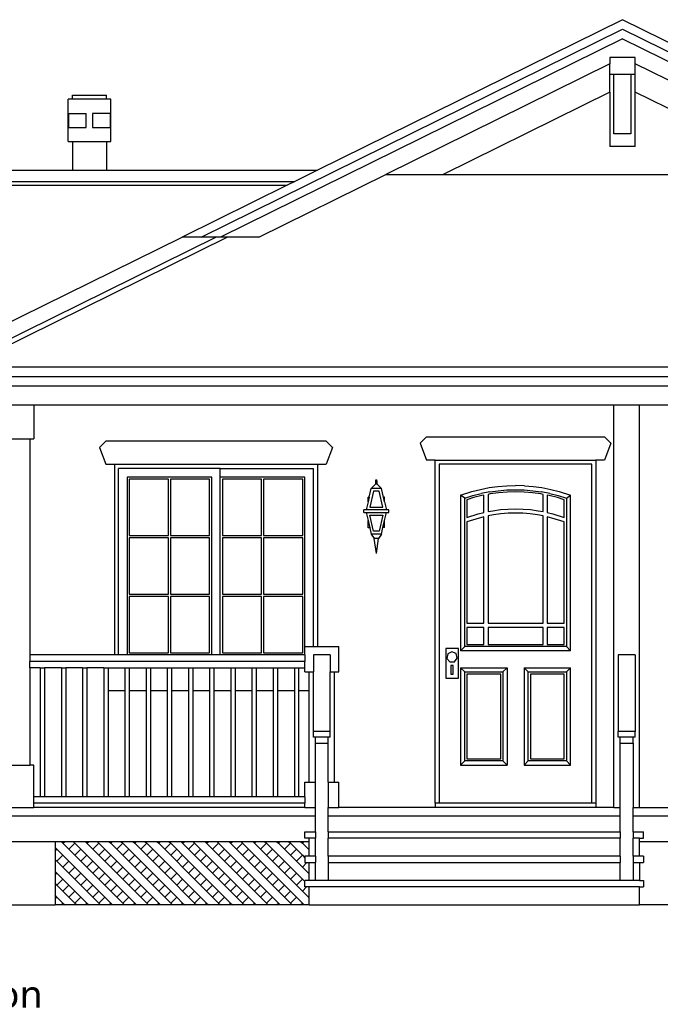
# Model space of a CAD drawing. Header units: inches. Extents: x 984 to 3187, y 1076 to 1711.
# Drawn here: x 2157.9 to 2309.2, y 1471.2 to 1704.5 of the extents above; entities that cross this region are included whole.
import ezdxf

# ---------------------------------------------------------------- set-up
doc = ezdxf.new("R2010")
doc.units = ezdxf.units.IN
doc.header["$MEASUREMENT"] = 0
doc.layers.add('inne_gulv', color=252, linetype='Continuous', lineweight=9)
doc.styles.get("Standard").update_dxf_attribs({"font": 'verdana.ttf'})

# ---------------------------------------------------------------- blocks, each defined once
blk = doc.blocks.new('Modern Bungalow fr')
for p, q in [((86.15, 134.07), (14.15, 98.57)), ((159.18, 98.06), (86.15, 134.07)), ((-13.33, 82.79), (86.15, 131.84)), ((86.15, 131.84), (185.62, 82.79)), ((86.15, 129.61), (-8.81, 82.79)), ((86.15, 129.61), (181.1, 82.79)), ((83.15, 123.68), (30.23, 97.58)), ((89.15, 125.15), (83.15, 125.15)), ((83.15, 125.15), (83.15, 123.68)), ((83.15, 121.15), (83.15, 123.68)), ((89.15, 123.68), (89.15, 125.15)), ((89.15, 121.15), (89.15, 123.68)), ((142.06, 97.58), (89.15, 123.68)), ((84.15, 121.15), (83.15, 121.15)), ((83.15, 116.99), (83.15, 121.15)), ((88.15, 121.15), (84.15, 121.15)), ((84.15, 107.15), (84.15, 121.15)), ((89.15, 121.15), (88.15, 121.15)), ((88.15, 121.15), (88.15, 107.15)), ((89.15, 116.99), (89.15, 121.15)), ((83.15, 116.99), (43.8, 97.58)), ((83.15, 116.99), (83.15, 104.15)), ((128.49, 97.58), (89.15, 116.99)), ((89.15, 104.15), (89.15, 116.99)), ((-44.74, 105.31), (-44.74, 115.31)), ((-43.74, 115.31), (-44.74, 115.31)), ((-43.74, 115.31), (-43.74, 116.31)), ((-43.74, 116.31), (-35.74, 116.31)), ((-35.74, 115.31), (-43.74, 115.31)), ((-35.74, 115.31), (-35.74, 116.31)), ((-34.73, 115.31), (-35.74, 115.31)), ((-34.73, 105.31), (-34.73, 115.31)), ((-44.65, 108.64), (-44.65, 111.98)), ((-44.65, 111.98), (-40.49, 111.98)), ((-40.49, 108.64), (-40.49, 111.98)), ((-38.99, 111.98), (-38.99, 108.64)), ((-34.83, 111.98), (-38.99, 111.98)), ((-34.83, 111.98), (-34.83, 108.64)), ((-44.65, 108.64), (-40.49, 108.64)), ((-38.99, 108.64), (-34.83, 108.64)), ((-44.74, 105.31), (-43.74, 105.31)), ((-43.74, 105.31), (-43.74, 98.57)), ((-43.74, 105.31), (-35.74, 105.31)), ((-35.74, 105.31), (-35.74, 98.57)), ((-35.74, 105.31), (-34.73, 105.31)), ((88.15, 107.15), (84.15, 107.15)), ((89.15, 104.15), (83.15, 104.15)), ((-137.85, 98.57), (-43.74, 98.57)), ((-43.74, 98.57), (-35.74, 98.57)), ((-35.74, 98.57), (14.15, 98.57)), ((14.15, 98.57), (8.76, 95.91)), ((-137.85, 95.91), (8.76, 95.91)), ((0.23, 82.79), (30.23, 97.58)), ((8.76, 95.91), (6.97, 95.03)), ((30.23, 97.58), (43.8, 97.58)), ((43.8, 97.58), (128.49, 97.58)), ((-137.85, 95.03), (6.97, 95.03)), ((6.97, 95.03), (-17.85, 82.79)), ((-80.13, 52.07), (-17.85, 82.79)), ((-9.79, 82.79), (-72.07, 52.07)), ((-7.11, 82.79), (-69.39, 52.07)), ((-13.33, 82.79), (-17.85, 82.79)), ((-9.79, 82.79), (-13.33, 82.79)), ((-8.81, 82.79), (-9.79, 82.79)), ((-7.11, 82.79), (-8.81, 82.79)), ((0.23, 82.79), (-7.11, 82.79)), ((241.68, 52.07), (-69.39, 52.07)), ((-80.13, 49.84), (252.42, 49.84)), ((252.42, 47.61), (-80.13, 47.61)), ((-60.85, 43.15), (-52.85, 43.15)), ((-52.85, 43.15), (-52.85, 35.15)), ((-52.85, 43.15), (84.15, 43.15)), ((84.15, -51.85), (84.15, 43.15)), ((84.15, 43.15), (90.15, 43.15)), ((90.15, -51.85), (90.15, 43.15)), ((90.15, 43.15), (226.15, 43.15)), ((-59.85, 35.15), (-53.85, 35.15)), ((-53.85, 35.15), (-52.85, 35.15)), ((-53.85, 35.15), (-53.85, -15.85)), ((38.4, 34.15), (39.9, 35.65)), ((39.9, 35.65), (81.9, 35.65)), ((83.4, 34.15), (81.9, 35.65)), ((-37.35, 33.15), (-35.85, 34.65)), ((-37.35, 33.15), (-35.85, 29.15)), ((16.15, 34.65), (-35.85, 34.65)), ((17.65, 33.15), (16.15, 34.65)), ((17.65, 33.15), (16.15, 29.15)), ((38.4, 34.15), (39.9, 30.15)), ((83.4, 34.15), (81.9, 30.15)), ((-35.85, 29.15), (-33.85, 29.15)), ((-33.85, 29.15), (-33.85, -15.85)), ((-33.85, 29.15), (14.15, 29.15)), ((-32.85, -15.85), (-32.85, 28.15)), ((-8.85, 28.15), (-32.85, 28.15)), ((-8.85, 28.15), (13.15, 28.15)), ((-8.85, 26.15), (-8.85, 28.15)), ((13.15, -13.85), (13.15, 28.15)), ((14.15, 29.15), (14.15, -13.85)), ((14.15, 29.15), (16.15, 29.15)), ((41.9, 30.15), (39.9, 30.15)), ((41.9, -50.85), (41.9, 30.15)), ((41.9, 30.15), (79.9, 30.15)), ((42.9, 29.15), (42.9, -50.85)), ((78.9, 29.15), (42.9, 29.15)), ((78.9, -50.85), (78.9, 29.15)), ((79.9, 30.15), (79.9, -50.85)), ((81.9, 30.15), (79.9, 30.15)), ((-30.85, 26.15), (-30.85, -15.85)), ((-10.85, 26.15), (-30.85, 26.15)), ((-10.85, -15.85), (-10.85, 26.15)), ((11.15, 26.15), (-8.85, 26.15)), ((-8.85, -15.85), (-8.85, 26.15)), ((11.15, -13.85), (11.15, 26.15)), ((-21.1, 25.65), (-30.35, 25.65)), ((-30.35, 25.65), (-30.35, 12.32)), ((-21.1, 12.32), (-21.1, 25.65)), ((-20.6, 25.65), (-20.6, 12.32)), ((-11.35, 25.65), (-20.6, 25.65)), ((-11.35, 12.32), (-11.35, 25.65)), ((0.9, 25.65), (-8.35, 25.65)), ((-8.35, 25.65), (-8.35, 12.32)), ((0.9, 12.32), (0.9, 25.65)), ((10.65, 25.65), (1.4, 25.65)), ((1.4, 25.65), (1.4, 12.32)), ((10.65, 12.32), (10.65, 25.65)), ((26.35, 21.4), (26.83, 23.47)), ((26.83, 23.47), (27.82, 24.49)), ((29.21, 23.47), (26.83, 23.47)), ((27.93, 24.49), (27.82, 24.49)), ((27.93, 25.45), (28.11, 25.45)), ((27.93, 25.26), (27.93, 25.45)), ((27.93, 25.26), (28.11, 25.26)), ((27.93, 24.63), (27.93, 25.26)), ((27.93, 24.63), (27.93, 24.49)), ((27.93, 24.63), (28.11, 24.63)), ((28.11, 24.49), (27.93, 24.49)), ((28.11, 25.26), (28.11, 25.45)), ((28.11, 25.26), (28.11, 24.63)), ((28.11, 24.49), (28.11, 24.63)), ((28.22, 24.49), (28.11, 24.49)), ((29.21, 23.47), (28.22, 24.49)), ((29.7, 21.4), (29.21, 23.47)), ((52.6, 23.24), (54.65, 23.64)), ((54.65, 23.64), (56.72, 23.93)), ((56.72, 23.93), (58.81, 24.1)), ((58.81, 24.1), (60.9, 24.16)), ((62.99, 24.1), (60.9, 24.16)), ((62.99, 24.1), (65.07, 23.93)), ((65.07, 23.93), (67.14, 23.64)), ((67.14, 23.64), (69.2, 23.24)), ((26.35, 21.4), (26.09, 21.4)), ((26.09, 20.3), (26.09, 21.4)), ((26.35, 21.4), (26.09, 20.3)), ((27.36, 22.83), (26.47, 19.03)), ((27.36, 22.81), (26.48, 19.03)), ((27.36, 22.83), (27.36, 22.81)), ((28.68, 22.83), (27.36, 22.83)), ((28.68, 22.81), (27.36, 22.81)), ((28.68, 22.83), (28.68, 22.81)), ((29.57, 19.03), (28.68, 22.83)), ((29.56, 19.03), (28.68, 22.81)), ((29.95, 21.4), (29.7, 21.4)), ((29.95, 20.3), (29.7, 21.4)), ((29.95, 20.3), (29.95, 21.4)), ((47.9, 21.89), (50.57, 22.72)), ((47.9, 21.89), (47.9, -14.85)), ((48.9, 21.15), (47.9, 21.89)), ((48.9, 21.15), (50.84, 21.76)), ((48.9, -13.85), (48.9, 21.15)), ((50.98, 21.28), (49.4, 20.79)), ((50.57, 22.72), (52.6, 23.24)), ((50.84, 21.76), (52.81, 22.26)), ((52.92, 21.77), (50.98, 21.28)), ((54.81, 22.65), (52.81, 22.26)), ((53.4, 21.87), (52.92, 21.77)), ((53.4, 17.77), (53.4, 21.87)), ((54.9, 22.16), (54.4, 22.06)), ((54.4, 22.06), (54.4, 17.99)), ((54.81, 22.65), (56.83, 22.93)), ((56.89, 22.43), (54.9, 22.16)), ((56.83, 22.93), (58.86, 23.1)), ((58.89, 22.6), (56.89, 22.43)), ((58.86, 23.1), (60.9, 23.15)), ((60.9, 22.65), (58.89, 22.6)), ((60.9, 23.15), (62.93, 23.1)), ((62.9, 22.6), (60.9, 22.65)), ((64.91, 22.43), (62.9, 22.6)), ((62.93, 23.1), (64.96, 22.93)), ((66.9, 22.16), (64.91, 22.43)), ((64.96, 22.93), (66.98, 22.65)), ((67.4, 22.06), (66.9, 22.16)), ((68.98, 22.26), (66.98, 22.65)), ((67.4, 17.99), (67.4, 22.06)), ((68.4, 21.87), (68.4, 17.77)), ((68.87, 21.77), (68.4, 21.87)), ((70.82, 21.28), (68.87, 21.77)), ((68.98, 22.26), (70.95, 21.76)), ((69.2, 23.24), (71.22, 22.72)), ((72.4, 20.79), (70.82, 21.28)), ((70.95, 21.76), (72.9, 21.15)), ((71.22, 22.72), (73.9, 21.89)), ((72.9, 21.15), (73.9, 21.89)), ((72.9, 21.15), (72.9, -13.85)), ((73.9, -14.85), (73.9, 21.89)), ((26.09, 20.3), (25.64, 18.39)), ((26.47, 19.03), (26.48, 19.03)), ((26.48, 19.03), (29.56, 19.03)), ((29.56, 19.03), (29.57, 19.03)), ((29.95, 20.3), (30.4, 18.39)), ((49.4, 20.79), (49.4, 16.6)), ((72.4, 16.6), (72.4, 20.79)), ((25.64, 18.39), (25.03, 18.39)), ((25.03, 17.78), (25.03, 18.39)), ((25.03, 17.78), (25.64, 17.78)), ((30.4, 18.39), (25.64, 18.39)), ((25.64, 17.78), (30.4, 17.78)), ((25.64, 17.78), (26.09, 15.86)), ((27.36, 13.34), (26.47, 17.13)), ((26.47, 17.13), (26.48, 17.13)), ((27.36, 13.36), (26.48, 17.13)), ((26.48, 17.13), (29.56, 17.13)), ((29.56, 17.13), (28.68, 13.36)), ((29.57, 17.13), (28.68, 13.34)), ((29.56, 17.13), (29.57, 17.13)), ((29.95, 15.86), (30.4, 17.78)), ((31.01, 18.39), (30.4, 18.39)), ((30.4, 17.78), (31.01, 17.78)), ((31.01, 17.78), (31.01, 18.39)), ((49.4, 16.6), (52.06, 17.43)), ((52.34, 16.47), (49.4, 15.55)), ((52.06, 17.43), (53.4, 17.77)), ((53.4, 16.74), (52.34, 16.47)), ((53.4, -8.35), (53.4, 16.74)), ((54.4, 17.99), (55.55, 18.21)), ((55.72, 17.22), (54.4, 16.97)), ((54.4, 16.97), (54.4, -8.35)), ((55.55, 18.21), (57.33, 18.46)), ((57.43, 17.46), (55.72, 17.22)), ((57.33, 18.46), (59.11, 18.6)), ((59.16, 17.6), (57.43, 17.46)), ((59.11, 18.6), (60.9, 18.65)), ((60.9, 17.65), (59.16, 17.6)), ((60.9, 18.65), (62.68, 18.6)), ((62.63, 17.6), (60.9, 17.65)), ((64.36, 17.46), (62.63, 17.6)), ((62.68, 18.6), (64.47, 18.46)), ((66.07, 17.22), (64.36, 17.46)), ((64.47, 18.46), (66.24, 18.21)), ((67.4, 16.97), (66.07, 17.22)), ((66.24, 18.21), (67.4, 17.99)), ((67.4, -8.35), (67.4, 16.97)), ((68.4, 17.77), (69.73, 17.43)), ((68.4, 16.74), (68.4, -8.35)), ((69.46, 16.47), (68.4, 16.74)), ((72.4, 15.55), (69.46, 16.47)), ((69.73, 17.43), (72.4, 16.6)), ((26.09, 14.15), (26.09, 15.86)), ((26.09, 15.86), (26.49, 14.17)), ((26.49, 14.17), (26.09, 14.15)), ((26.49, 14.17), (26.83, 12.69)), ((29.21, 12.69), (29.57, 14.25)), ((29.57, 14.25), (29.95, 15.86)), ((29.95, 14.26), (29.57, 14.25)), ((29.95, 14.26), (29.95, 15.86)), ((49.4, 15.55), (49.4, -8.35)), ((72.4, -8.35), (72.4, 15.55)), ((-30.35, 12.32), (-21.1, 12.32)), ((-21.1, 11.82), (-30.35, 11.82)), ((-30.35, 11.82), (-30.35, -1.51)), ((-21.1, -1.51), (-21.1, 11.82)), ((-20.6, 12.32), (-11.35, 12.32)), ((-11.35, 11.82), (-20.6, 11.82)), ((-20.6, 11.82), (-20.6, -1.51)), ((-11.35, -1.51), (-11.35, 11.82)), ((-8.35, 12.32), (0.9, 12.32)), ((0.9, 11.82), (-8.35, 11.82)), ((-8.35, 11.82), (-8.35, -1.51)), ((0.9, -1.51), (0.9, 11.82)), ((1.4, 12.32), (10.65, 12.32)), ((10.65, 11.82), (1.4, 11.82)), ((1.4, 11.82), (1.4, -1.51)), ((10.65, -1.51), (10.65, 11.82)), ((26.83, 12.69), (27.5, 11.67)), ((29.21, 12.69), (26.83, 12.69)), ((27.36, 13.34), (27.36, 13.36)), ((28.68, 13.36), (27.36, 13.36)), ((28.68, 13.34), (27.36, 13.34)), ((28.54, 11.67), (27.5, 11.67)), ((28.02, 8.07), (27.5, 11.67)), ((28.02, 8.07), (28.54, 11.67)), ((29.21, 12.69), (28.54, 11.67)), ((28.68, 13.34), (28.68, 13.36)), ((-30.35, -1.51), (-21.1, -1.51)), ((-30.35, -2.01), (-30.35, -15.35)), ((-21.1, -2.01), (-30.35, -2.01)), ((-21.1, -15.35), (-21.1, -2.01)), ((-20.6, -1.51), (-11.35, -1.51)), ((-20.6, -2.01), (-20.6, -15.35)), ((-11.35, -2.01), (-20.6, -2.01)), ((-11.35, -15.35), (-11.35, -2.01)), ((-8.35, -1.51), (0.9, -1.51)), ((-8.35, -2.01), (-8.35, -15.35)), ((0.9, -2.01), (-8.35, -2.01)), ((0.9, -15.35), (0.9, -2.01)), ((1.4, -1.51), (10.65, -1.51)), ((1.4, -2.01), (1.4, -15.35)), ((10.65, -2.01), (1.4, -2.01)), ((10.65, -15.35), (10.65, -2.01)), ((49.4, -8.35), (53.4, -8.35)), ((54.4, -8.35), (67.4, -8.35)), ((68.4, -8.35), (72.4, -8.35)), ((49.4, -9.35), (49.4, -13.35)), ((53.4, -9.35), (49.4, -9.35)), ((53.4, -13.35), (53.4, -9.35)), ((54.4, -9.35), (54.4, -13.35)), ((67.4, -9.35), (54.4, -9.35)), ((67.4, -13.35), (67.4, -9.35)), ((68.4, -9.35), (68.4, -13.35)), ((72.4, -9.35), (68.4, -9.35)), ((72.4, -13.35), (72.4, -9.35)), ((11.15, -13.85), (13.15, -13.85)), ((11.15, -15.85), (11.15, -13.85)), ((13.15, -13.85), (14.15, -13.85)), ((14.15, -13.85), (19.15, -13.85)), ((19.15, -19.85), (19.15, -13.85)), ((48.9, -13.85), (47.9, -14.85)), ((72.9, -13.85), (48.9, -13.85)), ((49.4, -13.35), (53.4, -13.35)), ((54.4, -13.35), (67.4, -13.35)), ((68.4, -13.35), (72.4, -13.35)), ((72.9, -13.85), (73.9, -14.85)), ((-33.85, -15.85), (-53.85, -15.85)), ((-53.85, -15.85), (-53.85, -17.35)), ((-32.85, -15.85), (-33.85, -15.85)), ((-30.85, -15.85), (-32.85, -15.85)), ((-10.85, -15.85), (-30.85, -15.85)), ((-30.35, -15.35), (-21.1, -15.35)), ((-20.6, -15.35), (-11.35, -15.35)), ((-8.85, -15.85), (-10.85, -15.85)), ((11.15, -15.85), (-8.85, -15.85)), ((-8.35, -15.35), (0.9, -15.35)), ((1.4, -15.35), (10.65, -15.35)), ((11.15, -15.85), (11.15, -17.35)), ((17.15, -15.85), (13.15, -15.85)), ((13.15, -15.85), (13.15, -19.85)), ((17.15, -15.85), (17.15, -19.85)), ((44.4, -14.35), (44.4, -21.35)), ((47.4, -14.35), (44.4, -14.35)), ((44.89, -15.6), (44.69, -16.66)), ((45.85, -15.1), (44.89, -15.6)), ((46.85, -15.53), (45.85, -15.1)), ((47.12, -16.58), (46.85, -15.53)), ((47.4, -21.35), (47.4, -14.35)), ((73.9, -14.85), (47.9, -14.85)), ((89.15, -15.85), (85.15, -15.85)), ((85.15, -15.85), (85.15, -33.89)), ((89.15, -15.85), (89.15, -33.89)), ((-53.85, -18.85), (-53.85, -17.35)), ((11.15, -17.35), (-53.85, -17.35)), ((11.15, -18.85), (11.15, -17.35)), ((44.69, -16.66), (45.39, -17.49)), ((45.39, -17.49), (46.48, -17.45)), ((45.65, -18.35), (45.65, -20.35)), ((46.15, -18.35), (45.65, -18.35)), ((46.15, -20.35), (46.15, -18.35)), ((46.48, -17.45), (47.12, -16.58)), ((-53.85, -18.85), (-53.85, -41.85)), ((-51.35, -18.85), (-53.85, -18.85)), ((-51.35, -18.85), (-50.35, -18.85)), ((-51.35, -18.85), (-51.35, -49.35)), ((-50.35, -18.85), (-50.35, -49.35)), ((-46.35, -18.85), (-50.35, -18.85)), ((-46.35, -18.85), (-45.35, -18.85)), ((-46.35, -18.85), (-46.35, -49.35)), ((-45.35, -18.85), (-45.35, -49.35)), ((-41.35, -18.85), (-45.35, -18.85)), ((-41.35, -18.85), (-40.35, -18.85)), ((-41.35, -18.85), (-41.35, -49.35)), ((-40.35, -18.85), (-40.35, -49.35)), ((-36.35, -18.85), (-40.35, -18.85)), ((-36.35, -18.85), (-35.35, -18.85)), ((-36.35, -18.85), (-36.35, -49.35)), ((-35.35, -18.85), (-31.35, -18.85)), ((-35.35, -18.85), (-35.35, -24.35)), ((-31.35, -18.85), (-30.35, -18.85)), ((-31.35, -18.85), (-31.35, -24.35)), ((-30.35, -18.85), (-26.35, -18.85)), ((-30.35, -18.85), (-30.35, -24.35)), ((-26.35, -18.85), (-25.35, -18.85)), ((-26.35, -18.85), (-26.35, -24.35)), ((-25.35, -18.85), (-21.35, -18.85)), ((-25.35, -18.85), (-25.35, -24.35)), ((-21.35, -18.85), (-20.35, -18.85)), ((-21.35, -18.85), (-21.35, -24.35)), ((-20.35, -18.85), (-16.35, -18.85)), ((-20.35, -18.85), (-20.35, -24.35)), ((-16.35, -18.85), (-15.35, -18.85)), ((-16.35, -18.85), (-16.35, -24.35)), ((-15.35, -18.85), (-11.35, -18.85)), ((-15.35, -18.85), (-15.35, -24.35)), ((-11.35, -18.85), (-10.35, -18.85)), ((-11.35, -18.85), (-11.35, -24.35)), ((-10.35, -18.85), (-6.35, -18.85)), ((-10.35, -18.85), (-10.35, -24.35)), ((-6.35, -18.85), (-5.35, -18.85)), ((-6.35, -18.85), (-6.35, -24.35)), ((-5.35, -18.85), (-1.35, -18.85)), ((-5.35, -18.85), (-5.35, -24.35)), ((-1.35, -18.85), (-0.35, -18.85)), ((-1.35, -18.85), (-1.35, -24.35)), ((-0.35, -18.85), (3.65, -18.85)), ((-0.35, -18.85), (-0.35, -24.35)), ((3.65, -18.85), (4.65, -18.85)), ((3.65, -18.85), (3.65, -24.35)), ((4.65, -18.85), (8.65, -18.85)), ((4.65, -18.85), (4.65, -24.35)), ((8.65, -18.85), (9.65, -18.85)), ((8.65, -18.85), (8.65, -24.35)), ((9.65, -18.85), (11.15, -18.85)), ((9.65, -18.85), (9.65, -24.35)), ((11.15, -19.85), (11.15, -18.85)), ((11.15, -19.85), (12.15, -19.85)), ((12.15, -19.85), (13.15, -19.85)), ((12.15, -24.35), (12.15, -19.85)), ((13.15, -33.89), (13.15, -19.85)), ((17.15, -19.85), (18.15, -19.85)), ((17.15, -33.89), (17.15, -19.85)), ((18.15, -19.85), (19.15, -19.85)), ((18.15, -45.85), (18.15, -19.85)), ((45.65, -20.35), (46.15, -20.35)), ((47.9, -18.85), (47.9, -41.85)), ((47.9, -18.85), (58.9, -18.85)), ((47.9, -18.85), (48.9, -19.85)), ((48.9, -40.85), (48.9, -19.85)), ((48.9, -19.85), (57.9, -19.85)), ((49.4, -20.35), (49.4, -40.35)), ((57.4, -20.35), (49.4, -20.35)), ((57.4, -40.35), (57.4, -20.35)), ((58.9, -18.85), (57.9, -19.85)), ((57.9, -19.85), (57.9, -40.85)), ((58.9, -18.85), (58.9, -41.85)), ((62.9, -18.85), (63.9, -19.85)), ((62.9, -18.85), (62.9, -41.85)), ((62.9, -18.85), (73.9, -18.85)), ((63.9, -40.85), (63.9, -19.85)), ((63.9, -19.85), (72.9, -19.85)), ((64.4, -20.35), (64.4, -40.35)), ((72.4, -20.35), (64.4, -20.35)), ((72.4, -40.35), (72.4, -20.35)), ((73.9, -18.85), (72.9, -19.85)), ((72.9, -19.85), (72.9, -40.85)), ((73.9, -41.85), (73.9, -18.85)), ((44.4, -21.35), (47.4, -21.35)), ((-31.35, -24.35), (-35.35, -24.35)), ((-35.35, -24.35), (-35.35, -49.35)), ((-31.35, -24.35), (-31.35, -49.35)), ((-26.35, -24.35), (-30.35, -24.35)), ((-30.35, -24.35), (-30.35, -49.35)), ((-26.35, -24.35), (-26.35, -49.35)), ((-21.35, -24.35), (-25.35, -24.35)), ((-25.35, -24.35), (-25.35, -49.35)), ((-21.35, -24.35), (-21.35, -49.35)), ((-16.35, -24.35), (-20.35, -24.35)), ((-20.35, -24.35), (-20.35, -49.35)), ((-16.35, -24.35), (-16.35, -49.35)), ((-11.35, -24.35), (-15.35, -24.35)), ((-15.35, -24.35), (-15.35, -49.35)), ((-11.35, -24.35), (-11.35, -49.35)), ((-6.35, -24.35), (-10.35, -24.35)), ((-10.35, -24.35), (-10.35, -49.35)), ((-6.35, -24.35), (-6.35, -49.35)), ((-1.35, -24.35), (-5.35, -24.35)), ((-5.35, -24.35), (-5.35, -49.35)), ((-1.35, -24.35), (-1.35, -49.35)), ((3.65, -24.35), (-0.35, -24.35)), ((-0.35, -24.35), (-0.35, -49.35)), ((3.65, -24.35), (3.65, -49.35)), ((8.65, -24.35), (4.65, -24.35)), ((4.65, -24.35), (4.65, -49.35)), ((8.65, -24.35), (8.65, -49.35)), ((12.15, -24.35), (9.65, -24.35)), ((9.65, -24.35), (9.65, -49.35)), ((12.15, -45.85), (12.15, -24.35)), ((17.15, -33.89), (13.15, -33.89)), ((13.15, -35.24), (13.15, -33.89)), ((17.15, -35.24), (17.15, -33.89)), ((89.15, -33.89), (85.15, -33.89)), ((85.15, -35.24), (85.15, -33.89)), ((89.15, -35.24), (89.15, -33.89)), ((13.65, -35.24), (13.15, -35.24)), ((13.65, -36.66), (13.65, -35.24)), ((16.65, -35.24), (13.65, -35.24)), ((13.65, -36.66), (16.65, -36.66)), ((13.65, -45.85), (13.65, -36.66)), ((16.65, -36.66), (16.65, -35.24)), ((17.15, -35.24), (16.65, -35.24)), ((16.65, -45.85), (16.65, -36.66)), ((85.65, -35.24), (85.15, -35.24)), ((85.65, -36.66), (85.65, -35.24)), ((88.65, -35.24), (85.65, -35.24)), ((85.65, -36.66), (88.65, -36.66)), ((85.65, -51.85), (85.65, -36.66)), ((88.65, -36.66), (88.65, -35.24)), ((89.15, -35.24), (88.65, -35.24)), ((88.65, -36.66), (88.65, -51.85)), ((-59.85, -41.85), (-53.85, -41.85)), ((-52.85, -41.85), (-53.85, -41.85)), ((-52.85, -49.35), (-52.85, -41.85)), ((47.9, -41.85), (48.9, -40.85)), ((47.9, -41.85), (58.9, -41.85)), ((57.9, -40.85), (48.9, -40.85)), ((49.4, -40.35), (57.4, -40.35)), ((58.9, -41.85), (57.9, -40.85)), ((62.9, -41.85), (63.9, -40.85)), ((62.9, -41.85), (73.9, -41.85)), ((72.9, -40.85), (63.9, -40.85)), ((64.4, -40.35), (72.4, -40.35)), ((73.9, -41.85), (72.9, -40.85)), ((11.15, -49.35), (11.15, -45.85)), ((11.15, -45.85), (12.15, -45.85)), ((12.15, -45.85), (13.65, -45.85)), ((13.65, -51.85), (13.65, -45.85)), ((16.65, -45.85), (18.15, -45.85)), ((16.65, -45.85), (16.65, -51.85)), ((18.15, -45.85), (19.15, -45.85)), ((19.15, -51.85), (19.15, -45.85)), ((-51.35, -49.35), (-52.85, -49.35)), ((-52.85, -50.85), (-52.85, -49.35)), ((11.15, -50.85), (-52.85, -50.85)), ((-52.85, -51.85), (-52.85, -50.85)), ((-50.35, -49.35), (-51.35, -49.35)), ((-46.35, -49.35), (-50.35, -49.35)), ((-45.35, -49.35), (-46.35, -49.35)), ((-41.35, -49.35), (-45.35, -49.35)), ((-40.35, -49.35), (-41.35, -49.35)), ((-36.35, -49.35), (-40.35, -49.35)), ((-35.35, -49.35), (-36.35, -49.35)), ((-31.35, -49.35), (-35.35, -49.35)), ((-30.35, -49.35), (-31.35, -49.35)), ((-26.35, -49.35), (-30.35, -49.35)), ((-25.35, -49.35), (-26.35, -49.35)), ((-21.35, -49.35), (-25.35, -49.35)), ((-20.35, -49.35), (-21.35, -49.35)), ((-16.35, -49.35), (-20.35, -49.35)), ((-15.35, -49.35), (-16.35, -49.35)), ((-11.35, -49.35), (-15.35, -49.35)), ((-10.35, -49.35), (-11.35, -49.35)), ((-6.35, -49.35), (-10.35, -49.35)), ((-5.35, -49.35), (-6.35, -49.35)), ((-1.35, -49.35), (-5.35, -49.35)), ((-0.35, -49.35), (-1.35, -49.35)), ((3.65, -49.35), (-0.35, -49.35)), ((4.65, -49.35), (3.65, -49.35)), ((8.65, -49.35), (4.65, -49.35)), ((9.65, -49.35), (8.65, -49.35)), ((11.15, -49.35), (9.65, -49.35)), ((11.15, -49.35), (11.15, -50.85)), ((11.15, -51.85), (11.15, -50.85)), ((41.9, -50.85), (41.9, -51.85)), ((42.9, -50.85), (41.9, -50.85)), ((78.9, -50.85), (42.9, -50.85)), ((79.9, -50.85), (78.9, -50.85)), ((79.9, -50.85), (79.9, -51.85)), ((-60.85, -51.85), (-52.85, -51.85)), ((11.15, -51.85), (-52.85, -51.85)), ((11.15, -51.85), (13.65, -51.85)), ((13.65, -53.85), (13.65, -51.85)), ((16.65, -51.85), (19.15, -51.85)), ((16.65, -53.85), (16.65, -51.85)), ((41.9, -51.85), (19.15, -51.85)), ((79.9, -51.85), (41.9, -51.85)), ((84.15, -51.85), (79.9, -51.85)), ((84.15, -51.85), (85.65, -51.85)), ((85.65, -53.85), (85.65, -51.85)), ((88.65, -53.85), (88.65, -51.85)), ((88.65, -51.85), (90.15, -51.85)), ((90.15, -51.85), (226.15, -51.85)), ((-60.85, -53.85), (13.65, -53.85)), ((13.65, -57.6), (13.65, -53.85)), ((16.65, -53.85), (85.65, -53.85)), ((16.65, -57.6), (16.65, -53.85)), ((85.65, -57.6), (85.65, -53.85)), ((88.65, -53.85), (233.15, -53.85)), ((88.65, -57.6), (88.65, -53.85)), ((11.15, -57.6), (13.65, -57.6)), ((11.15, -59.1), (11.15, -57.6)), ((13.65, -57.6), (13.65, -59.1)), ((16.65, -57.6), (85.65, -57.6)), ((16.65, -57.6), (16.65, -59.1)), ((85.65, -57.6), (85.65, -59.1)), ((88.65, -57.6), (91.15, -57.6)), ((88.65, -57.6), (88.65, -59.1)), ((91.15, -59.1), (91.15, -57.6)), ((-59.85, -59.85), (-47.85, -59.85)), ((-47.85, -59.85), (-46.44, -59.85)), ((-47.85, -59.85), (-47.85, -61.26)), ((-46.44, -59.85), (-46.01, -60.27)), ((-46.44, -59.85), (-45.58, -59.85)), ((-46.01, -60.27), (-45.58, -59.85)), ((-46.01, -60.27), (-44.6, -61.69)), ((-45.58, -59.85), (-43.61, -59.85)), ((-44.6, -61.69), (-43.18, -60.27)), ((-43.61, -59.85), (-43.18, -60.27)), ((-43.61, -59.85), (-40.78, -59.85)), ((-43.18, -60.27), (-41.77, -61.69)), ((-40.78, -59.85), (-40.35, -60.27)), ((-40.78, -59.85), (-39.93, -59.85)), ((-40.35, -60.27), (-39.93, -59.85)), ((-40.35, -60.27), (-38.94, -61.69)), ((-39.93, -59.85), (-37.95, -59.85)), ((-38.94, -61.69), (-37.53, -60.27)), ((-37.95, -59.85), (-37.53, -60.27)), ((-37.95, -59.85), (-35.13, -59.85)), ((-37.53, -60.27), (-36.11, -61.69)), ((-35.13, -59.85), (-34.7, -60.27)), ((-35.13, -59.85), (-34.27, -59.85)), ((-34.7, -60.27), (-34.27, -59.85)), ((-34.7, -60.27), (-33.28, -61.69)), ((-34.27, -59.85), (-32.3, -59.85)), ((-33.28, -61.69), (-31.87, -60.27)), ((-32.3, -59.85), (-31.87, -60.27)), ((-32.3, -59.85), (-29.47, -59.85)), ((-31.87, -60.27), (-30.45, -61.69)), ((-29.47, -59.85), (-29.04, -60.27)), ((-29.47, -59.85), (-28.61, -59.85)), ((-29.04, -60.27), (-28.61, -59.85)), ((-29.04, -60.27), (-27.63, -61.69)), ((-28.61, -59.85), (-26.64, -59.85)), ((-27.63, -61.69), (-26.21, -60.27)), ((-26.64, -59.85), (-26.21, -60.27)), ((-26.64, -59.85), (-23.81, -59.85)), ((-26.21, -60.27), (-24.8, -61.69)), ((-23.81, -59.85), (-23.38, -60.27)), ((-23.81, -59.85), (-22.95, -59.85)), ((-23.38, -60.27), (-22.95, -59.85)), ((-23.38, -60.27), (-21.97, -61.69)), ((-22.95, -59.85), (-20.98, -59.85)), ((-21.97, -61.69), (-20.56, -60.27)), ((-20.98, -59.85), (-20.56, -60.27)), ((-20.98, -59.85), (-18.16, -59.85)), ((-20.56, -60.27), (-19.14, -61.69)), ((-18.16, -59.85), (-17.73, -60.27)), ((-18.16, -59.85), (-17.3, -59.85)), ((-17.73, -60.27), (-17.3, -59.85)), ((-17.73, -60.27), (-16.31, -61.69)), ((-17.3, -59.85), (-15.33, -59.85)), ((-16.31, -61.69), (-14.9, -60.27)), ((-15.33, -59.85), (-14.9, -60.27)), ((-15.33, -59.85), (-12.5, -59.85)), ((-14.9, -60.27), (-13.48, -61.69)), ((-12.5, -59.85), (-12.07, -60.27)), ((-12.5, -59.85), (-11.64, -59.85)), ((-12.07, -60.27), (-11.64, -59.85)), ((-12.07, -60.27), (-10.66, -61.69)), ((-11.64, -59.85), (-9.67, -59.85)), ((-10.66, -61.69), (-9.24, -60.27)), ((-9.67, -59.85), (-9.24, -60.27)), ((-9.67, -59.85), (-6.84, -59.85)), ((-9.24, -60.27), (-7.83, -61.69)), ((-6.84, -59.85), (-6.41, -60.27)), ((-6.84, -59.85), (-5.98, -59.85)), ((-6.41, -60.27), (-5.98, -59.85)), ((-6.41, -60.27), (-5, -61.69)), ((-5.98, -59.85), (-4.01, -59.85)), ((-5, -61.69), (-3.58, -60.27)), ((-4.01, -59.85), (-3.58, -60.27)), ((-4.01, -59.85), (-1.19, -59.85)), ((-3.58, -60.27), (-2.17, -61.69)), ((-1.19, -59.85), (-0.76, -60.27)), ((-1.19, -59.85), (-0.33, -59.85)), ((-0.76, -60.27), (-0.33, -59.85)), ((-0.76, -60.27), (0.66, -61.69)), ((-0.33, -59.85), (1.64, -59.85)), ((0.66, -61.69), (2.07, -60.27)), ((1.64, -59.85), (2.07, -60.27)), ((1.64, -59.85), (4.47, -59.85)), ((2.07, -60.27), (3.49, -61.69)), ((4.47, -59.85), (4.9, -60.27)), ((4.47, -59.85), (5.33, -59.85)), ((4.9, -60.27), (5.33, -59.85)), ((4.9, -60.27), (6.31, -61.69)), ((5.33, -59.85), (7.3, -59.85)), ((6.31, -61.69), (7.73, -60.27)), ((7.3, -59.85), (7.73, -60.27)), ((7.3, -59.85), (10.13, -59.85)), ((7.73, -60.27), (9.14, -61.69)), ((10.13, -59.85), (10.56, -60.27)), ((10.13, -59.85), (10.99, -59.85)), ((10.56, -60.27), (10.99, -59.85)), ((10.56, -60.27), (11.97, -61.69)), ((10.99, -59.85), (12.15, -59.85)), ((12.15, -59.1), (11.15, -59.1)), ((12.15, -59.85), (12.15, -59.1)), ((13.65, -59.1), (12.15, -59.1)), ((12.15, -61.51), (12.15, -59.85)), ((13.65, -63.35), (13.65, -59.1)), ((85.65, -59.1), (16.65, -59.1)), ((16.65, -63.35), (16.65, -59.1)), ((85.65, -63.35), (85.65, -59.1)), ((90.15, -59.1), (88.65, -59.1)), ((88.65, -63.35), (88.65, -59.1)), ((90.15, -59.1), (91.15, -59.1)), ((90.15, -59.85), (90.15, -59.1)), ((90.15, -63.35), (90.15, -59.85)), ((90.15, -59.85), (232.15, -59.85)), ((-47.85, -61.26), (-47.43, -61.69)), ((-47.85, -61.26), (-47.85, -62.12)), ((-47.85, -62.12), (-47.43, -61.69)), ((-47.85, -62.12), (-47.85, -64.09)), ((-47.43, -61.69), (-46.01, -63.1)), ((-44.6, -61.69), (-43.18, -63.1)), ((-43.18, -63.1), (-41.77, -61.69)), ((-41.77, -61.69), (-40.35, -63.1)), ((-38.94, -61.69), (-37.53, -63.1)), ((-37.53, -63.1), (-36.11, -61.69)), ((-36.11, -61.69), (-34.7, -63.1)), ((-33.28, -61.69), (-31.87, -63.1)), ((-31.87, -63.1), (-30.45, -61.69)), ((-30.45, -61.69), (-29.04, -63.1)), ((-27.63, -61.69), (-26.21, -63.1)), ((-26.21, -63.1), (-24.8, -61.69)), ((-24.8, -61.69), (-23.38, -63.1)), ((-21.97, -61.69), (-20.56, -63.1)), ((-20.56, -63.1), (-19.14, -61.69)), ((-19.14, -61.69), (-17.73, -63.1)), ((-16.31, -61.69), (-14.9, -63.1)), ((-14.9, -63.1), (-13.48, -61.69)), ((-13.48, -61.69), (-12.07, -63.1)), ((-10.66, -61.69), (-9.24, -63.1)), ((-9.24, -63.1), (-7.83, -61.69)), ((-7.83, -61.69), (-6.41, -63.1)), ((-5, -61.69), (-3.58, -63.1)), ((-3.58, -63.1), (-2.17, -61.69)), ((-2.17, -61.69), (-0.76, -63.1)), ((0.66, -61.69), (2.07, -63.1)), ((2.07, -63.1), (3.49, -61.69)), ((3.49, -61.69), (4.9, -63.1)), ((6.31, -61.69), (7.73, -63.1)), ((7.73, -63.1), (9.14, -61.69)), ((9.14, -61.69), (10.56, -63.1)), ((11.97, -61.69), (12.15, -61.51)), ((11.97, -61.69), (12.15, -61.86)), ((12.15, -61.86), (12.15, -61.51)), ((12.15, -63.35), (12.15, -61.86)), ((-47.85, -64.09), (-47.43, -64.52)), ((-47.85, -64.09), (-47.85, -66.92)), ((-47.43, -64.52), (-46.01, -63.1)), ((-47.43, -64.52), (-46.01, -65.93)), ((-46.01, -63.1), (-44.6, -64.52)), ((-46.01, -65.93), (-44.6, -64.52)), ((-44.6, -64.52), (-43.18, -65.93)), ((-43.18, -63.1), (-41.77, -64.52)), ((-41.77, -64.52), (-40.35, -63.1)), ((-41.77, -64.52), (-40.35, -65.93)), ((-40.35, -63.1), (-38.94, -64.52)), ((-40.35, -65.93), (-38.94, -64.52)), ((-38.94, -64.52), (-37.53, -65.93)), ((-37.53, -63.1), (-36.11, -64.52)), ((-36.11, -64.52), (-34.7, -63.1)), ((-36.11, -64.52), (-34.7, -65.93)), ((-34.7, -63.1), (-33.28, -64.52)), ((-34.7, -65.93), (-33.28, -64.52)), ((-33.28, -64.52), (-31.87, -65.93)), ((-31.87, -63.1), (-30.45, -64.52)), ((-30.45, -64.52), (-29.04, -63.1)), ((-30.45, -64.52), (-29.04, -65.93)), ((-29.04, -63.1), (-27.63, -64.52)), ((-29.04, -65.93), (-27.63, -64.52)), ((-27.63, -64.52), (-26.21, -65.93)), ((-26.21, -63.1), (-24.8, -64.52)), ((-24.8, -64.52), (-23.38, -63.1)), ((-24.8, -64.52), (-23.38, -65.93)), ((-23.38, -63.1), (-21.97, -64.52)), ((-23.38, -65.93), (-21.97, -64.52)), ((-21.97, -64.52), (-20.56, -65.93)), ((-20.56, -63.1), (-19.14, -64.52)), ((-19.14, -64.52), (-17.73, -63.1)), ((-19.14, -64.52), (-17.73, -65.93)), ((-17.73, -63.1), (-16.31, -64.52)), ((-17.73, -65.93), (-16.31, -64.52)), ((-16.31, -64.52), (-14.9, -65.93)), ((-14.9, -63.1), (-13.48, -64.52)), ((-13.48, -64.52), (-12.07, -63.1)), ((-13.48, -64.52), (-12.07, -65.93)), ((-12.07, -63.1), (-10.66, -64.52)), ((-12.07, -65.93), (-10.66, -64.52)), ((-10.66, -64.52), (-9.24, -65.93)), ((-9.24, -63.1), (-7.83, -64.52)), ((-7.83, -64.52), (-6.41, -63.1)), ((-7.83, -64.52), (-6.41, -65.93)), ((-6.41, -63.1), (-5, -64.52)), ((-6.41, -65.93), (-5, -64.52)), ((-5, -64.52), (-3.58, -65.93)), ((-3.58, -63.1), (-2.17, -64.52)), ((-2.17, -64.52), (-0.76, -63.1)), ((-2.17, -64.52), (-0.76, -65.93)), ((-0.76, -63.1), (0.66, -64.52)), ((-0.76, -65.93), (0.66, -64.52)), ((0.66, -64.52), (2.07, -65.93)), ((2.07, -63.1), (3.49, -64.52)), ((3.49, -64.52), (4.9, -63.1)), ((3.49, -64.52), (4.9, -65.93)), ((4.9, -63.1), (6.31, -64.52)), ((4.9, -65.93), (6.31, -64.52)), ((6.31, -64.52), (7.73, -65.93)), ((7.73, -63.1), (9.14, -64.52)), ((9.14, -64.52), (10.56, -63.1)), ((9.14, -64.52), (10.56, -65.93)), ((10.56, -63.1), (11.15, -63.69)), ((10.56, -65.93), (11.64, -64.85)), ((12.15, -63.35), (11.15, -63.35)), ((11.15, -63.35), (11.15, -63.69)), ((11.15, -63.69), (11.15, -64.85)), ((11.15, -64.85), (11.64, -64.85)), ((11.64, -64.85), (12.15, -64.85)), ((13.65, -63.35), (12.15, -63.35)), ((12.15, -64.85), (13.65, -64.85)), ((12.15, -67.17), (12.15, -64.85)), ((13.65, -63.35), (13.65, -64.85)), ((13.65, -69.1), (13.65, -64.85)), ((85.65, -63.35), (16.65, -63.35)), ((16.65, -63.35), (16.65, -64.85)), ((16.65, -64.85), (85.65, -64.85)), ((16.65, -64.85), (16.65, -69.1)), ((85.65, -63.35), (85.65, -64.85)), ((85.65, -69.1), (85.65, -64.85)), ((90.15, -63.35), (88.65, -63.35)), ((88.65, -63.35), (88.65, -64.85)), ((88.65, -64.85), (90.15, -64.85)), ((88.65, -64.85), (88.65, -69.1)), ((91.15, -63.35), (90.15, -63.35)), ((90.15, -64.85), (91.15, -64.85)), ((90.15, -64.85), (90.15, -69.1)), ((91.15, -63.35), (91.15, -64.85)), ((-47.85, -66.92), (-47.43, -67.35)), ((-47.85, -66.92), (-47.85, -67.77)), ((-47.85, -67.77), (-47.43, -67.35)), ((-47.43, -67.35), (-46.01, -68.76)), ((-46.01, -65.93), (-44.6, -67.35)), ((-44.6, -67.35), (-43.18, -65.93)), ((-44.6, -67.35), (-43.18, -68.76)), ((-43.18, -65.93), (-41.77, -67.35)), ((-43.18, -68.76), (-41.77, -67.35)), ((-41.77, -67.35), (-40.35, -68.76)), ((-40.35, -65.93), (-38.94, -67.35)), ((-38.94, -67.35), (-37.53, -65.93)), ((-38.94, -67.35), (-37.53, -68.76)), ((-37.53, -65.93), (-36.11, -67.35)), ((-37.53, -68.76), (-36.11, -67.35)), ((-36.11, -67.35), (-34.7, -68.76)), ((-34.7, -65.93), (-33.28, -67.35)), ((-33.28, -67.35), (-31.87, -65.93)), ((-33.28, -67.35), (-31.87, -68.76)), ((-31.87, -65.93), (-30.45, -67.35)), ((-31.87, -68.76), (-30.45, -67.35)), ((-30.45, -67.35), (-29.04, -68.76)), ((-29.04, -65.93), (-27.63, -67.35)), ((-27.63, -67.35), (-26.21, -65.93)), ((-27.63, -67.35), (-26.21, -68.76)), ((-26.21, -65.93), (-24.8, -67.35)), ((-26.21, -68.76), (-24.8, -67.35)), ((-24.8, -67.35), (-23.38, -68.76)), ((-23.38, -65.93), (-21.97, -67.35)), ((-21.97, -67.35), (-20.56, -65.93)), ((-21.97, -67.35), (-20.56, -68.76)), ((-20.56, -65.93), (-19.14, -67.35)), ((-20.56, -68.76), (-19.14, -67.35)), ((-19.14, -67.35), (-17.73, -68.76)), ((-17.73, -65.93), (-16.31, -67.35)), ((-16.31, -67.35), (-14.9, -65.93)), ((-16.31, -67.35), (-14.9, -68.76)), ((-14.9, -65.93), (-13.48, -67.35)), ((-14.9, -68.76), (-13.48, -67.35)), ((-13.48, -67.35), (-12.07, -68.76)), ((-12.07, -65.93), (-10.66, -67.35)), ((-10.66, -67.35), (-9.24, -65.93)), ((-10.66, -67.35), (-9.24, -68.76)), ((-9.24, -65.93), (-7.83, -67.35)), ((-9.24, -68.76), (-7.83, -67.35)), ((-7.83, -67.35), (-6.41, -68.76)), ((-6.41, -65.93), (-5, -67.35)), ((-5, -67.35), (-3.58, -65.93)), ((-5, -67.35), (-3.58, -68.76)), ((-3.58, -65.93), (-2.17, -67.35)), ((-3.58, -68.76), (-2.17, -67.35)), ((-2.17, -67.35), (-0.76, -68.76)), ((-0.76, -65.93), (0.66, -67.35)), ((0.66, -67.35), (2.07, -65.93)), ((0.66, -67.35), (2.07, -68.76)), ((2.07, -65.93), (3.49, -67.35)), ((2.07, -68.76), (3.49, -67.35)), ((3.49, -67.35), (4.9, -68.76)), ((4.9, -65.93), (6.31, -67.35)), ((6.31, -67.35), (7.73, -65.93)), ((6.31, -67.35), (7.73, -68.76)), ((7.73, -65.93), (9.14, -67.35)), ((7.73, -68.76), (9.14, -67.35)), ((9.14, -67.35), (10.56, -68.76)), ((10.56, -65.93), (11.97, -67.35)), ((11.97, -67.35), (12.15, -67.17)), ((11.97, -67.35), (12.15, -67.52)), ((12.15, -67.52), (12.15, -67.17)), ((12.15, -69.1), (12.15, -67.52)), ((-47.85, -67.77), (-47.85, -69.74)), ((-47.43, -70.17), (-47.85, -69.74)), ((-47.85, -69.74), (-47.85, -72.57)), ((-47.43, -70.17), (-46.01, -68.76)), ((-46.01, -68.76), (-44.6, -70.17)), ((-43.18, -68.76), (-41.77, -70.17)), ((-41.77, -70.17), (-40.35, -68.76)), ((-40.35, -68.76), (-38.94, -70.17)), ((-37.53, -68.76), (-36.11, -70.17)), ((-36.11, -70.17), (-34.7, -68.76)), ((-34.7, -68.76), (-33.28, -70.17)), ((-31.87, -68.76), (-30.45, -70.17)), ((-30.45, -70.17), (-29.04, -68.76)), ((-29.04, -68.76), (-27.63, -70.17)), ((-26.21, -68.76), (-24.8, -70.17)), ((-24.8, -70.17), (-23.38, -68.76)), ((-23.38, -68.76), (-21.97, -70.17)), ((-20.56, -68.76), (-19.14, -70.17)), ((-19.14, -70.17), (-17.73, -68.76)), ((-17.73, -68.76), (-16.31, -70.17)), ((-14.9, -68.76), (-13.48, -70.17)), ((-13.48, -70.17), (-12.07, -68.76)), ((-12.07, -68.76), (-10.66, -70.17)), ((-9.24, -68.76), (-7.83, -70.17)), ((-7.83, -70.17), (-6.41, -68.76)), ((-6.41, -68.76), (-5, -70.17)), ((-3.58, -68.76), (-2.17, -70.17)), ((-2.17, -70.17), (-0.76, -68.76)), ((-0.76, -68.76), (0.66, -70.17)), ((2.07, -68.76), (3.49, -70.17)), ((3.49, -70.17), (4.9, -68.76)), ((4.9, -68.76), (6.31, -70.17)), ((7.73, -68.76), (9.14, -70.17)), ((9.14, -70.17), (10.56, -68.76)), ((10.56, -68.76), (11.15, -69.35)), ((12.15, -69.1), (11.15, -69.1)), ((11.15, -69.35), (11.15, -69.1)), ((11.15, -70.6), (11.15, -69.35)), ((13.65, -69.1), (12.15, -69.1)), ((16.65, -69.1), (13.65, -69.1)), ((85.65, -69.1), (16.65, -69.1)), ((88.65, -69.1), (85.65, -69.1)), ((90.15, -69.1), (88.65, -69.1)), ((90.15, -69.1), (91.15, -69.1)), ((91.15, -69.1), (91.15, -70.6)), ((-47.43, -70.17), (-46.01, -71.59)), ((-46.01, -71.59), (-44.6, -70.17)), ((-46.01, -71.59), (-44.6, -73)), ((-44.6, -70.17), (-43.18, -71.59)), ((-44.6, -73), (-43.18, -71.59)), ((-43.18, -71.59), (-41.77, -73)), ((-41.77, -70.17), (-40.35, -71.59)), ((-40.35, -71.59), (-38.94, -70.17)), ((-40.35, -71.59), (-38.94, -73)), ((-38.94, -70.17), (-37.53, -71.59)), ((-38.94, -73), (-37.53, -71.59)), ((-37.53, -71.59), (-36.11, -73)), ((-36.11, -70.17), (-34.7, -71.59)), ((-34.7, -71.59), (-33.28, -70.17)), ((-34.7, -71.59), (-33.28, -73)), ((-33.28, -70.17), (-31.87, -71.59)), ((-33.28, -73), (-31.87, -71.59)), ((-31.87, -71.59), (-30.45, -73)), ((-30.45, -70.17), (-29.04, -71.59)), ((-29.04, -71.59), (-27.63, -70.17)), ((-29.04, -71.59), (-27.63, -73)), ((-27.63, -70.17), (-26.21, -71.59)), ((-27.63, -73), (-26.21, -71.59)), ((-26.21, -71.59), (-24.8, -73)), ((-24.8, -70.17), (-23.38, -71.59)), ((-23.38, -71.59), (-21.97, -70.17)), ((-23.38, -71.59), (-21.97, -73)), ((-21.97, -70.17), (-20.56, -71.59)), ((-21.97, -73), (-20.56, -71.59)), ((-20.56, -71.59), (-19.14, -73)), ((-19.14, -70.17), (-17.73, -71.59)), ((-17.73, -71.59), (-16.31, -70.17)), ((-17.73, -71.59), (-16.31, -73)), ((-16.31, -70.17), (-14.9, -71.59)), ((-16.31, -73), (-14.9, -71.59)), ((-14.9, -71.59), (-13.48, -73)), ((-13.48, -70.17), (-12.07, -71.59)), ((-12.07, -71.59), (-10.66, -70.17)), ((-12.07, -71.59), (-10.66, -73)), ((-10.66, -70.17), (-9.24, -71.59)), ((-10.66, -73), (-9.24, -71.59)), ((-9.24, -71.59), (-7.83, -73)), ((-7.83, -70.17), (-6.41, -71.59)), ((-6.41, -71.59), (-5, -70.17)), ((-6.41, -71.59), (-5, -73)), ((-5, -70.17), (-3.58, -71.59)), ((-5, -73), (-3.58, -71.59)), ((-3.58, -71.59), (-2.17, -73)), ((-2.17, -70.17), (-0.76, -71.59)), ((-0.76, -71.59), (0.66, -70.17)), ((-0.76, -71.59), (0.66, -73)), ((0.66, -70.17), (2.07, -71.59)), ((0.66, -73), (2.07, -71.59)), ((2.07, -71.59), (3.49, -73)), ((3.49, -70.17), (4.9, -71.59)), ((4.9, -71.59), (6.31, -70.17)), ((4.9, -71.59), (6.31, -73)), ((6.31, -70.17), (7.73, -71.59)), ((6.31, -73), (7.73, -71.59)), ((7.73, -71.59), (9.14, -73)), ((9.14, -70.17), (10.56, -71.59)), ((10.56, -71.59), (11.55, -70.6)), ((10.56, -71.59), (11.97, -73)), ((11.55, -70.6), (11.15, -70.6)), ((12.15, -70.6), (11.55, -70.6)), ((12.15, -72.83), (12.15, -70.6)), ((90.15, -70.6), (12.15, -70.6)), ((90.15, -74.85), (90.15, -70.6)), ((90.15, -70.6), (91.15, -70.6)), ((-47.43, -73), (-47.85, -72.57)), ((-47.85, -72.57), (-47.85, -73.43)), ((-47.85, -73.43), (-47.43, -73)), ((-47.85, -73.43), (-47.85, -74.85)), ((-46.01, -74.42), (-47.43, -73)), ((-46.44, -74.85), (-46.01, -74.42)), ((-46.01, -74.42), (-45.58, -74.85)), ((-44.6, -73), (-43.18, -74.42)), ((-43.18, -74.42), (-41.77, -73)), ((-43.18, -74.42), (-42.75, -74.85)), ((-41.77, -73), (-40.35, -74.42)), ((-40.78, -74.85), (-40.35, -74.42)), ((-40.35, -74.42), (-39.93, -74.85)), ((-38.94, -73), (-37.53, -74.42)), ((-37.53, -74.42), (-36.11, -73)), ((-37.53, -74.42), (-37.1, -74.85)), ((-36.11, -73), (-34.7, -74.42)), ((-35.13, -74.85), (-34.7, -74.42)), ((-34.7, -74.42), (-34.27, -74.85)), ((-33.28, -73), (-31.87, -74.42)), ((-31.87, -74.42), (-30.45, -73)), ((-31.87, -74.42), (-31.44, -74.85)), ((-30.45, -73), (-29.04, -74.42)), ((-29.47, -74.85), (-29.04, -74.42)), ((-29.04, -74.42), (-28.61, -74.85)), ((-27.63, -73), (-26.21, -74.42)), ((-26.21, -74.42), (-24.8, -73)), ((-26.21, -74.42), (-25.78, -74.85)), ((-24.8, -73), (-23.38, -74.42)), ((-23.81, -74.85), (-23.38, -74.42)), ((-23.38, -74.42), (-22.95, -74.85)), ((-21.97, -73), (-20.56, -74.42)), ((-20.56, -74.42), (-19.14, -73)), ((-20.56, -74.42), (-20.13, -74.85)), ((-19.14, -73), (-17.73, -74.42)), ((-18.16, -74.85), (-17.73, -74.42)), ((-17.73, -74.42), (-17.3, -74.85)), ((-16.31, -73), (-14.9, -74.42)), ((-14.9, -74.42), (-13.48, -73)), ((-14.9, -74.42), (-14.47, -74.85)), ((-13.48, -73), (-12.07, -74.42)), ((-12.5, -74.85), (-12.07, -74.42)), ((-12.07, -74.42), (-11.64, -74.85)), ((-10.66, -73), (-9.24, -74.42)), ((-9.24, -74.42), (-7.83, -73)), ((-9.24, -74.42), (-8.81, -74.85)), ((-7.83, -73), (-6.41, -74.42)), ((-6.84, -74.85), (-6.41, -74.42)), ((-6.41, -74.42), (-5.98, -74.85)), ((-5, -73), (-3.58, -74.42)), ((-3.58, -74.42), (-2.17, -73)), ((-3.58, -74.42), (-3.16, -74.85)), ((-2.17, -73), (-0.76, -74.42)), ((-1.19, -74.85), (-0.76, -74.42)), ((-0.76, -74.42), (-0.33, -74.85)), ((0.66, -73), (2.07, -74.42)), ((2.07, -74.42), (3.49, -73)), ((2.07, -74.42), (2.5, -74.85)), ((3.49, -73), (4.9, -74.42)), ((4.47, -74.85), (4.9, -74.42)), ((4.9, -74.42), (5.33, -74.85)), ((6.31, -73), (7.73, -74.42)), ((7.73, -74.42), (9.14, -73)), ((7.73, -74.42), (8.16, -74.85)), ((9.14, -73), (10.56, -74.42)), ((10.13, -74.85), (10.56, -74.42)), ((10.56, -74.42), (10.99, -74.85)), ((11.97, -73), (12.15, -72.83)), ((11.97, -73), (12.15, -73.18)), ((12.15, -73.18), (12.15, -72.83)), ((12.15, -74.85), (12.15, -73.18)), ((-59.85, -74.85), (-47.85, -74.85)), ((-46.44, -74.85), (-47.85, -74.85)), ((-45.58, -74.85), (-46.44, -74.85)), ((-42.75, -74.85), (-45.58, -74.85)), ((-40.78, -74.85), (-42.75, -74.85)), ((-39.93, -74.85), (-40.78, -74.85)), ((-37.1, -74.85), (-39.93, -74.85)), ((-35.13, -74.85), (-37.1, -74.85)), ((-34.27, -74.85), (-35.13, -74.85)), ((-31.44, -74.85), (-34.27, -74.85)), ((-29.47, -74.85), (-31.44, -74.85)), ((-28.61, -74.85), (-29.47, -74.85)), ((-25.78, -74.85), (-28.61, -74.85)), ((-23.81, -74.85), (-25.78, -74.85)), ((-22.95, -74.85), (-23.81, -74.85)), ((-20.13, -74.85), (-22.95, -74.85)), ((-18.16, -74.85), (-20.13, -74.85)), ((-17.3, -74.85), (-18.16, -74.85)), ((-14.47, -74.85), (-17.3, -74.85)), ((-12.5, -74.85), (-14.47, -74.85)), ((-11.64, -74.85), (-12.5, -74.85)), ((-8.81, -74.85), (-11.64, -74.85)), ((-6.84, -74.85), (-8.81, -74.85)), ((-5.98, -74.85), (-6.84, -74.85)), ((-3.16, -74.85), (-5.98, -74.85)), ((-1.19, -74.85), (-3.16, -74.85)), ((-0.33, -74.85), (-1.19, -74.85)), ((2.5, -74.85), (-0.33, -74.85)), ((4.47, -74.85), (2.5, -74.85)), ((5.33, -74.85), (4.47, -74.85)), ((8.16, -74.85), (5.33, -74.85)), ((10.13, -74.85), (8.16, -74.85)), ((10.99, -74.85), (10.13, -74.85)), ((12.15, -74.85), (10.99, -74.85)), ((12.15, -74.85), (90.15, -74.85)), ((232.15, -74.85), (90.15, -74.85))]:
    blk.add_line(p, q)

msp = doc.modelspace()

# ---------------------------------------------------------------- block references
at = {"layer": 'inne_gulv'}
msp.add_blockref('Modern Bungalow fr', (2214.15, 1570.39), dxfattribs=at)

# ---------------------------------------------------------------- texts
msp.add_text('Front elevation', height=6.3667, dxfattribs=at).set_placement((2097.29, 1471.29))

doc.saveas('drawing.dxf')
